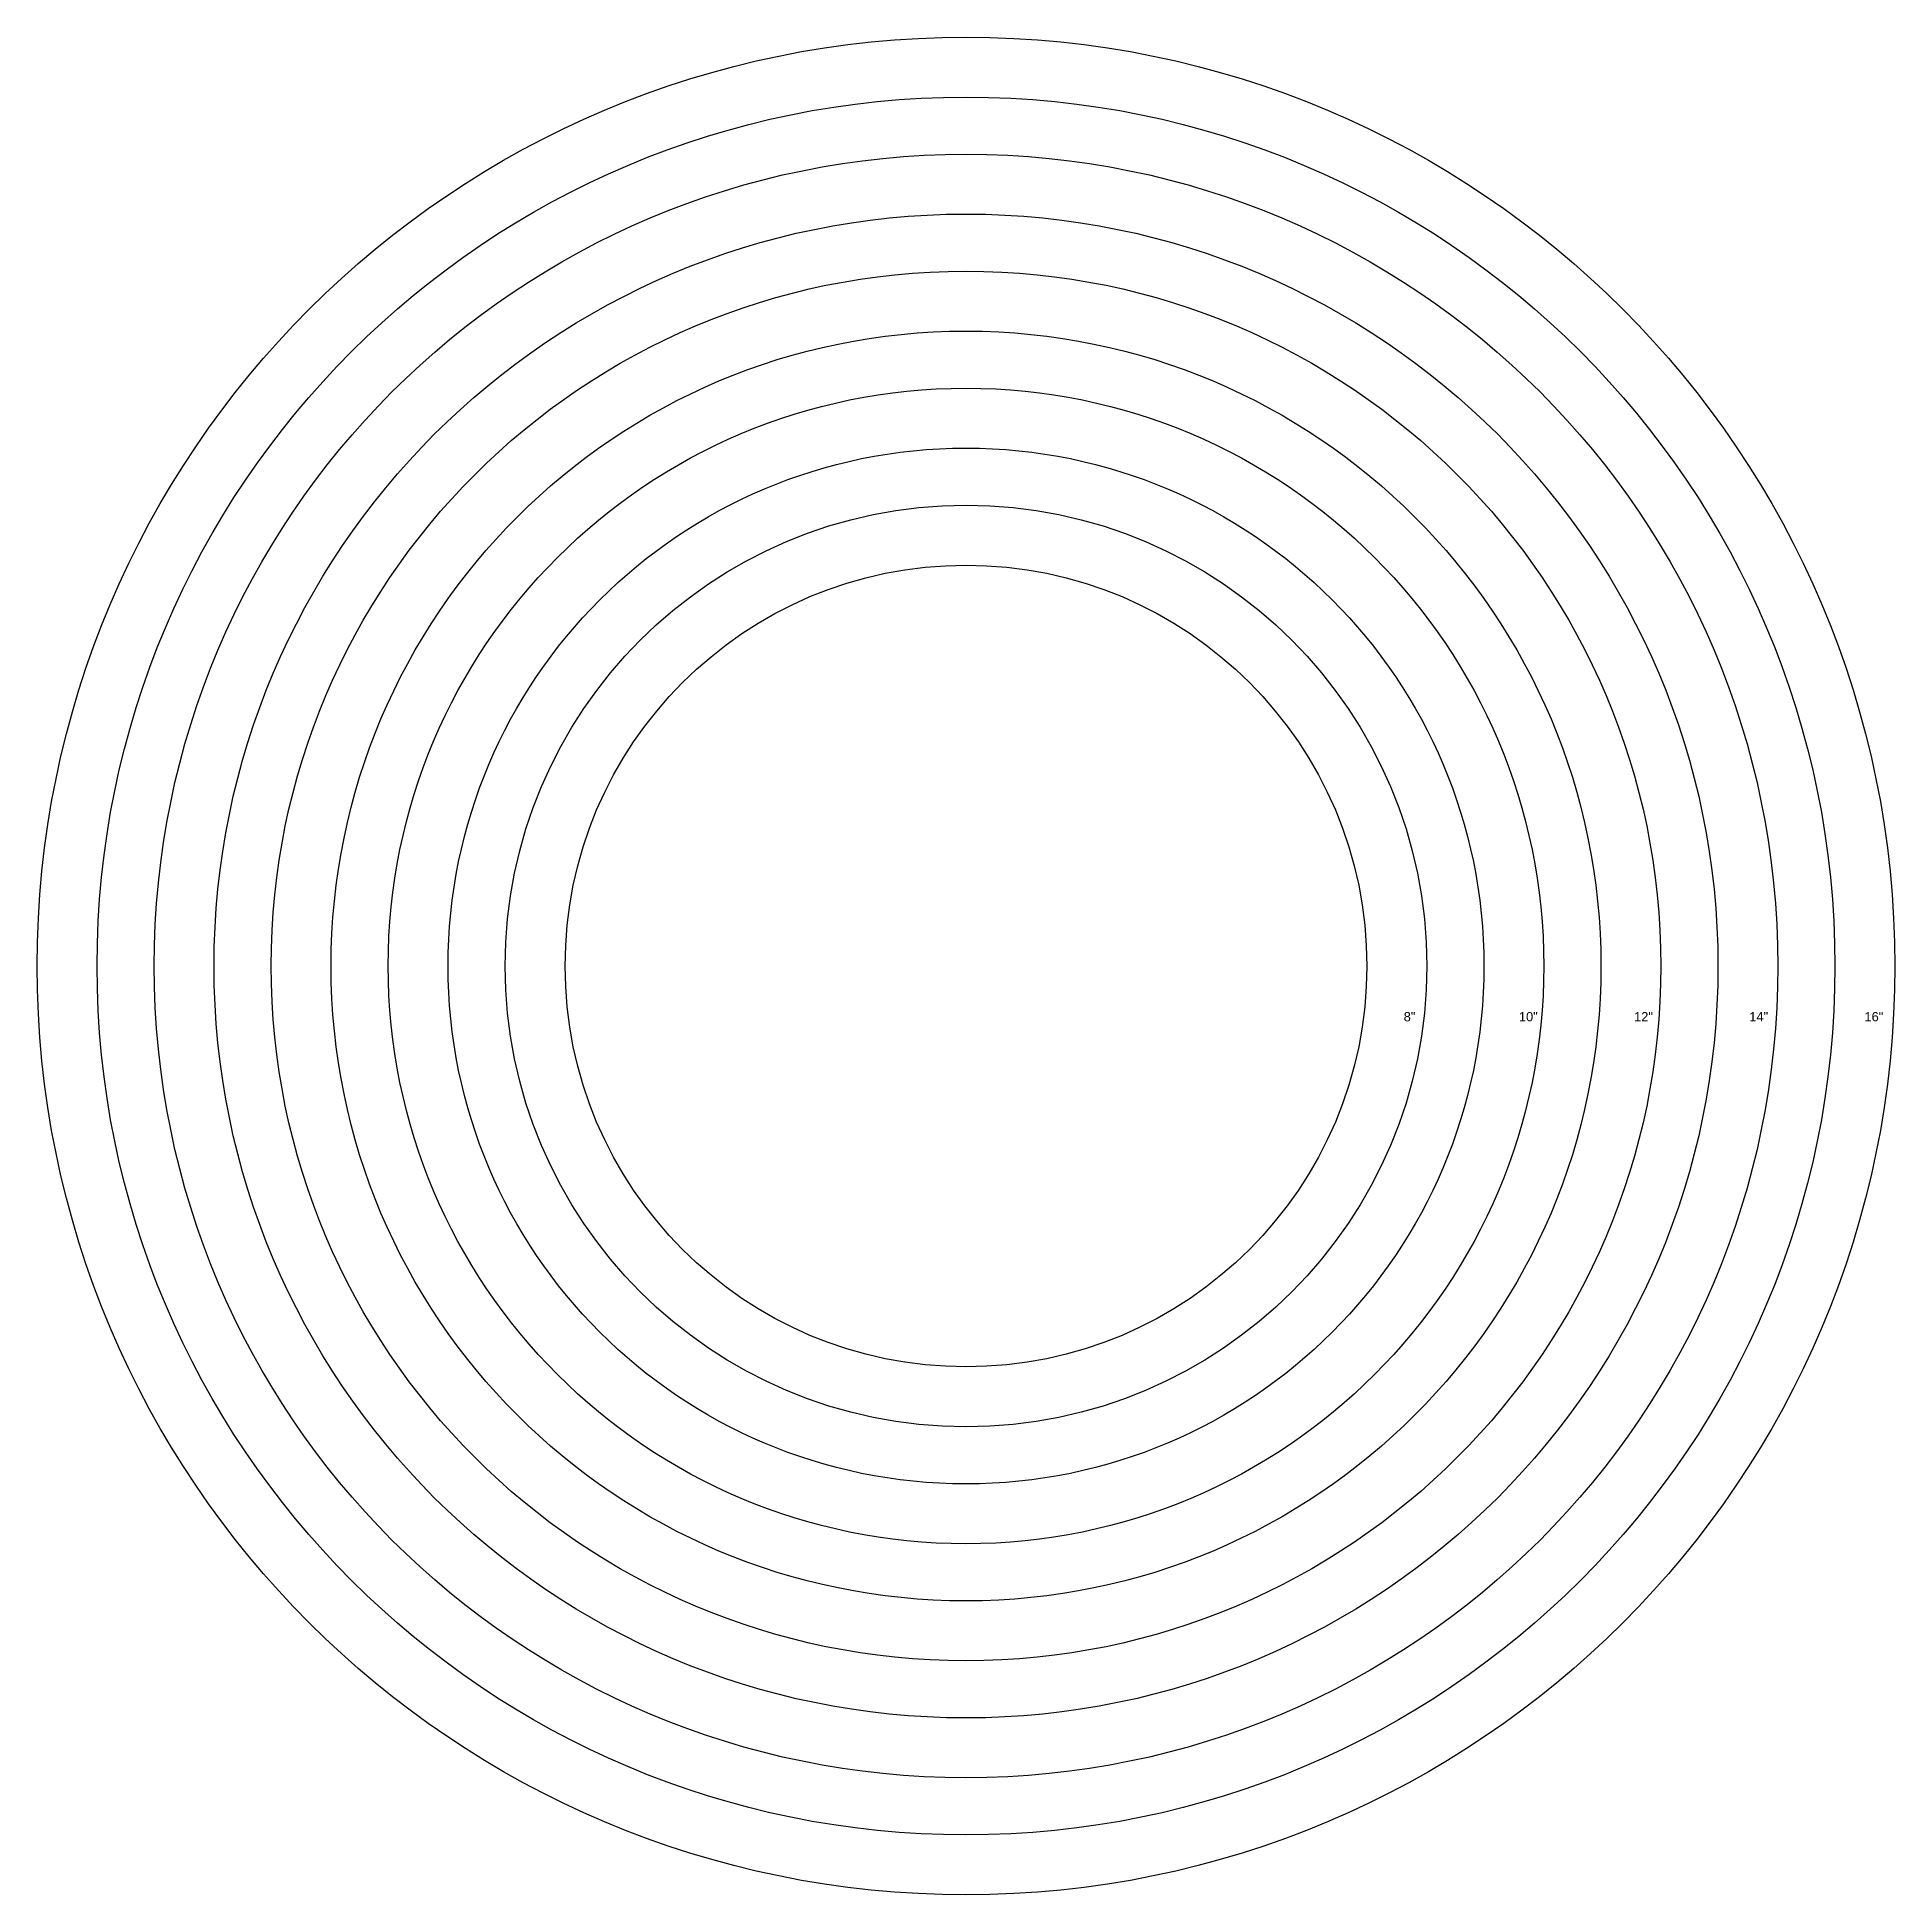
# Model space of a CAD drawing. Header units: millimetres. Extents: x -202 to 202, y -202 to 202.
import ezdxf

# ---------------------------------------------------------------- set-up
doc = ezdxf.new("R2010")
doc.units = ezdxf.units.MM
doc.layers.get('0').update_dxf_attribs({"linetype": 'CONTINUOUS', "lineweight": 25, "true_color": 0x000000})
doc.styles.add('textstyle0', font='')
doc.styles.add('textstyle1', font='')
doc.styles.add('textstyle2', font='')
doc.styles.add('textstyle3', font='')
doc.styles.add('textstyle4', font='')
doc.styles.get('textstyle0').set_extended_font_data('Liberation Sans')
doc.styles.get('textstyle1').set_extended_font_data('Liberation Sans')
doc.styles.get('textstyle2').set_extended_font_data('Liberation Sans')
doc.styles.get('textstyle3').set_extended_font_data('Liberation Sans')
doc.styles.get('textstyle4').set_extended_font_data('Liberation Sans')

msp = doc.modelspace()

# ---------------------------------------------------------------- linework, layer by layer
for radius in [201.6, 188.6, 176.2, 163.2, 150.8, 137.8, 125.4, 112.4, 100, 87]:
    msp.add_circle((0, 0), radius)

# ---------------------------------------------------------------- texts
at = {"char_height": 1, "attachment_point": 1}
for s, insert, style in [('\\H2;8"', (95, -10), 'textstyle0'), ('\\H2;10"', (120, -10), 'textstyle1'), ('\\H2;12"', (145, -10), 'textstyle2'), ('\\H2;14"', (170, -10), 'textstyle3'), ('\\H2;16"', (195, -10), 'textstyle4')]:
    msp.add_mtext(s, dxfattribs=dict(at, insert=insert, style=style))

doc.saveas('drawing.dxf')
